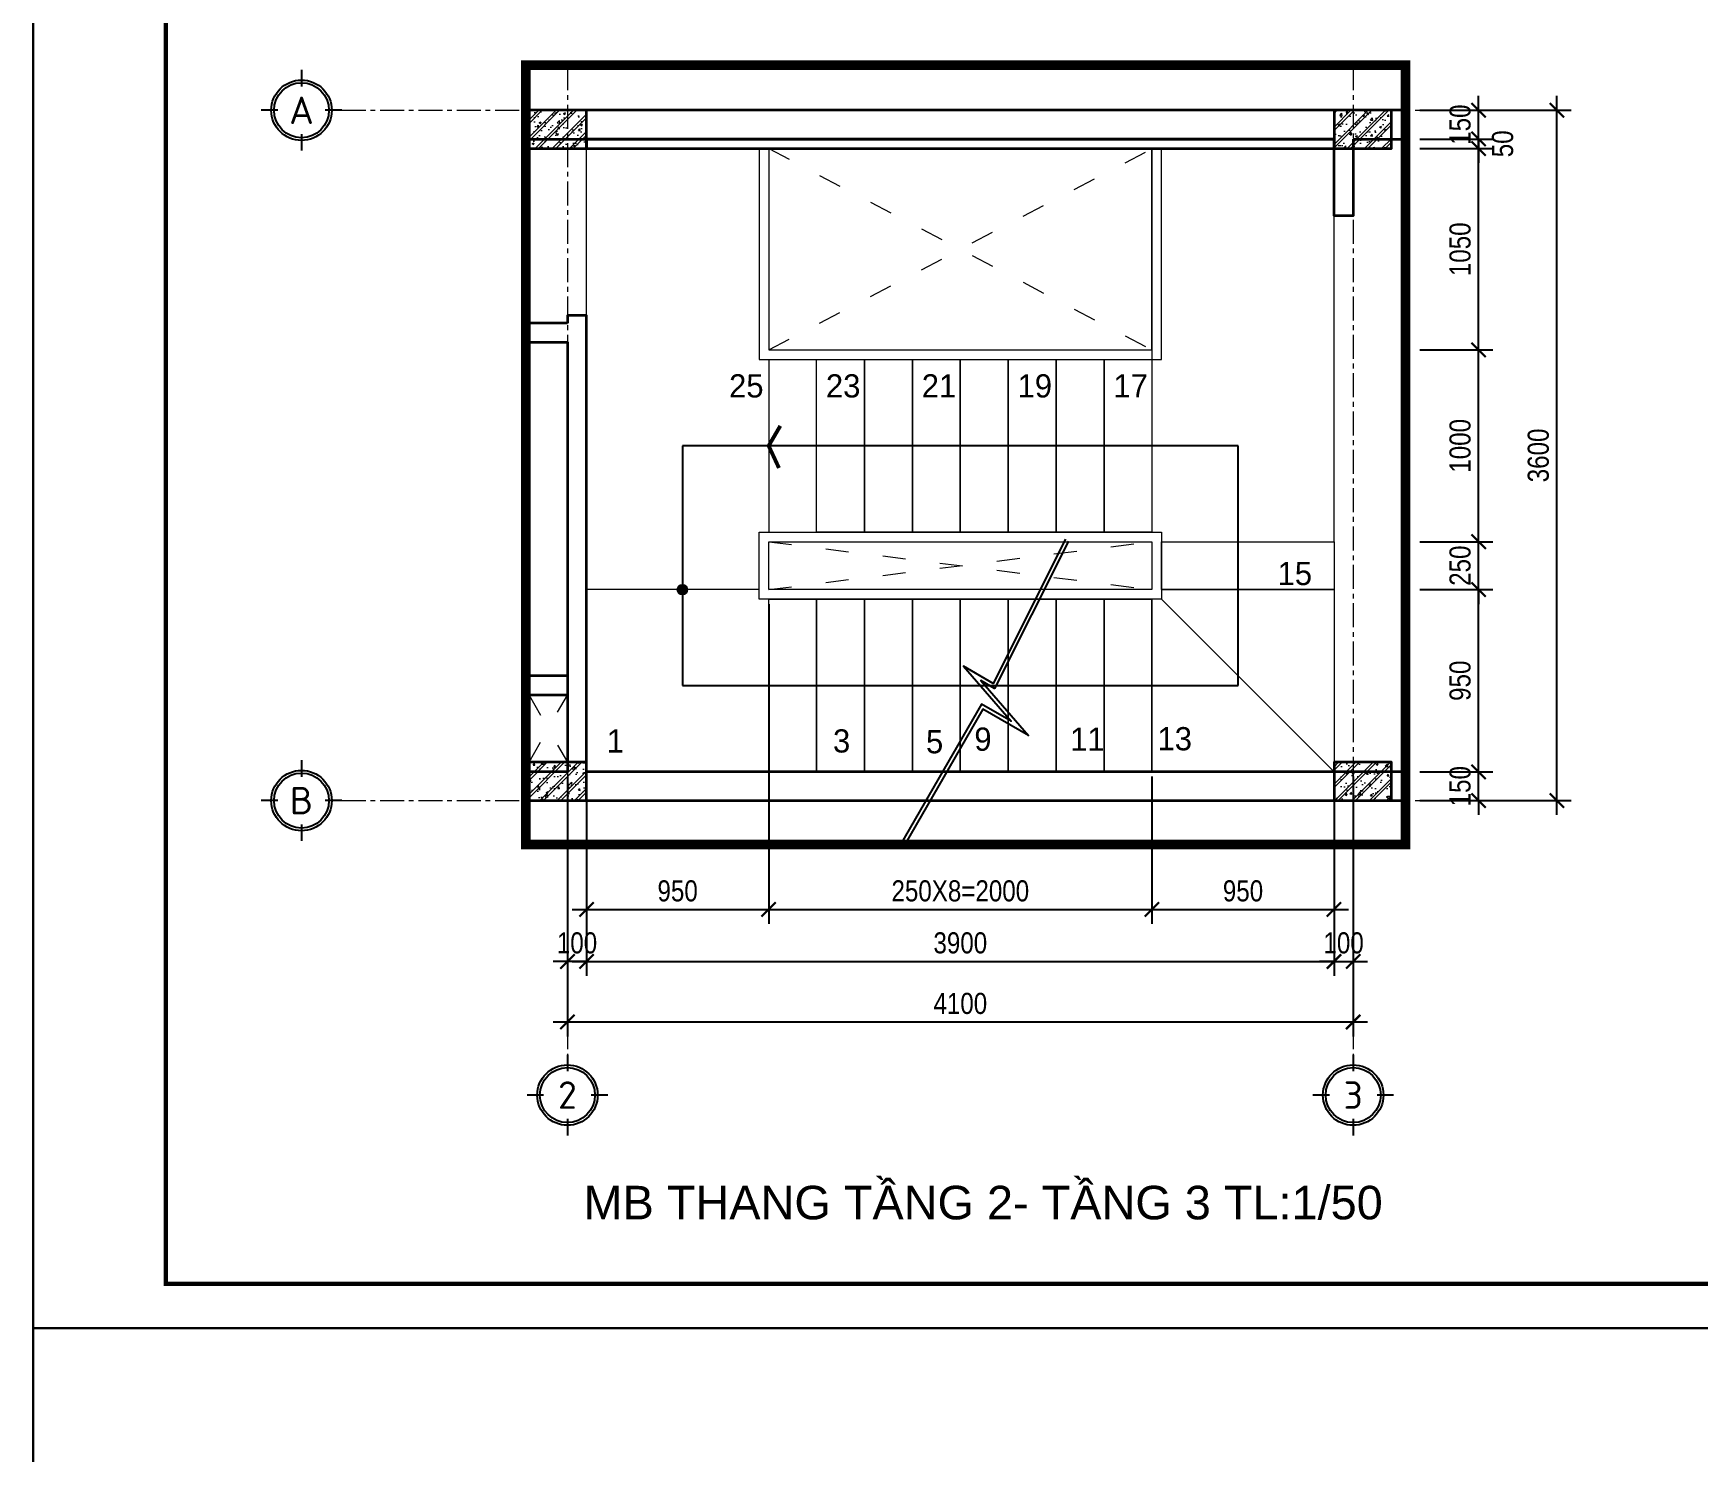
# Model space of a CAD drawing. Header units: inches. Extents: x 236662 to 497023, y -248575 to 81795.
# Drawn here: x 282445 to 291129, y -161604 to -154208 of the extents above; entities that cross this region are included whole.
import ezdxf
from ezdxf.enums import TextEntityAlignment as Align
from ezdxf.xclip import XClip

# ---------------------------------------------------------------- set-up
doc = ezdxf.new("R2010")
doc.units = ezdxf.units.IN
doc.header["$LTSCALE"] = 10
doc.header["$MEASUREMENT"] = 0
for name, pattern in [('ACAD_ISO02W100', [15, 12, -3]), ('ACAD_ISO03W100', [30, 12, -18]), ('CENTER', [2, 1.25, -0.25, 0.25, -0.25]), ('DASHED2', [0.375, 0.25, -0.125])]:
    doc.linetypes.add(name, pattern=pattern)
for name, color, linetype in [('01. HP_TEXT', 9, 'Continuous'), ('07. HP_KY HIEU', 43, 'Continuous'), ('07. HP_KY HIEU @ 1', 43, 'Continuous'), ('08. HP_DIM', 118, 'Continuous'), ('TEXT', 2, 'Continuous')]:
    doc.layers.add(name, color=color, linetype=linetype)
for name, color, linetype, lineweight in [('02. HP_BE TONG', 1, 'Continuous', 35), ('03. HP_TUONG', 2, 'Continuous', 35), ('05. HP_TRUC', 251, 'CENTER', 5), ('06. HP_THAY 1', 134, 'Continuous', 15), ('06. HP_THAY 2', 147, 'Continuous', 13), ('09_HP_HATCH', 8, 'Continuous', 5), ('14. HP_OPENING', 250, 'ACAD_ISO03W100', 5), ('GHICHU', 7, 'Continuous', 9), ('N KHUAT', 8, 'Continuous', 5)]:
    doc.layers.add(name, color=color, linetype=linetype, lineweight=lineweight)
doc.layers.add('Tpl_Bound', color=1, linetype='Continuous', plot=False)
doc.styles.add('AVO', font='VAVOB.TTF')
doc.styles.add('BAOANNOTE', font='arial.ttf', dxfattribs={"width": 0.8})
doc.styles.add('ISOCP50', font='isocpeur.ttf')
doc.styles.get("Standard").update_dxf_attribs({"font": 'arial.ttf'})
doc.styles.add('Tahoma', font='tahoma.ttf')
doc.styles.add('TEXT (none)', font='arial.ttf')
doc.styles.add('text2', font='VHELVCN.TTF')
doc.dimstyles.new('AL-100', dxfattribs={"dimtxt": 220, "dimasz": 150, "dimexe": 150, "dimexo": 150, "dimgap": 80, "dimtad": 1, "dimdec": 0, "dimzin": 9, "dimtxsty": 'text2', "dimblk": 'ARCHTICK', "dimcen": 1, "dimdle": 150, "dimclrd": 256, "dimclre": 256, "dimclrt": 7, "dimadec": 0, "dimazin": 0, "dimtfac": 1, "dimtdec": 0, "dimtix": 1, "dimtmove": 2, "dimatfit": 3, "dimldrblk": 'ARCHTICK', "dimfxl": 1, "dimtolj": 1, "dimtzin": 0, "dimlwd": -1, "dimlwe": -1, "dimarcsym": 0})
doc.dimstyles.new('AL-100 (1-50)', dxfattribs={"dimscale": 0.5, "dimtxt": 220, "dimasz": 150, "dimexe": 150, "dimexo": 150, "dimgap": 80, "dimtad": 1, "dimdec": 0, "dimzin": 9, "dimtxsty": 'text2', "dimblk": 'ARCHTICK', "dimcen": 1, "dimdle": 150, "dimclrd": 256, "dimclre": 256, "dimclrt": 7, "dimadec": 0, "dimazin": 0, "dimtfac": 1, "dimtdec": 0, "dimtix": 1, "dimtmove": 2, "dimatfit": 3, "dimldrblk": 'ARCHTICK', "dimfxl": 1, "dimtolj": 1, "dimtzin": 0, "dimlwd": -1, "dimlwe": -1, "dimarcsym": 0})

# ---------------------------------------------------------------- blocks, each defined once
blk = doc.blocks.new('KHUNG TEN A-3')
at = {"layer": '02. HP_BE TONG', "color": 1, "const_width": 0.5}
blk.add_lwpolyline([(15, 5), (415, 5), (415, 292), (15, 292)], close=True, dxfattribs=at)
at = {"layer": '06. HP_THAY 1'}
blk.add_lwpolyline([(0, 297), (420, 297), (420, 0), (0, 0)], close=True, dxfattribs=at)
at = {"layer": 'Defpoints'}
blk.add_lwpolyline([(0, 0), (420, 0), (420, 297), (0, 297)], close=True, dxfattribs=at)
blk = doc.blocks.new('Level mark - Plan 2')
blk.add_lwpolyline([(12.525, 0.4), (12.525, 3.6), (4.642, 3.6), (4.642, 0.4)], close=True)
at = {"style": 'BAOANNOTE', "flags": 8}
blk.add_attdef('FL%%P0.000', text='', height=2, dxfattribs=at).set_placement((9, 2), align=Align.MIDDLE_CENTER)
blk = doc.blocks.new('_ArchTick')
at = {"color": 0, "linetype": 'ByBlock', "const_width": 0.15}
blk.add_lwpolyline([(-0.5, -0.5), (0.5, 0.5)], dxfattribs=at)
blk = doc.blocks.new('*D1336')
at = {"layer": '08. HP_DIM', "transparency": 16777216}
for p, q in [((-15000, -3750), (-15000, -5072.9)), ((0, -3750), (0, -5072.9)), ((-15150, -4922.9), (150, -4922.9))]:
    blk.add_line(p, q, dxfattribs=at)
at = {"layer": 'Defpoints', "color": 0, "transparency": 16777216}
for p in [(-15000, -3600), (0, -3600), (0, -4922.9)]:
    blk.add_point(p, dxfattribs=at)
at = {"layer": '08. HP_DIM', "transparency": 16777216, "xscale": 150, "yscale": 150, "zscale": 150, "rotation": 180}
blk.add_blockref('_ArchTick', (-15000, -4922.9), dxfattribs=at)
at = {"layer": '08. HP_DIM', "transparency": 16777216, "xscale": 150, "yscale": 150, "zscale": 150}
blk.add_blockref('_ArchTick', (0, -4922.9), dxfattribs=at)
at = {"layer": '08. HP_DIM', "color": 7, "transparency": 16777216, "insert": (-7500, -4730.6), "char_height": 220, "attachment_point": 5, "style": 'text2'}
blk.add_mtext('\\A1;15000', dxfattribs=at)
blk = doc.blocks.new('COT')
at = {"layer": '09_HP_HATCH'}
h = blk.add_hatch(dxfattribs=at)
h.set_pattern_fill('CHAU-01', color=256, scale=15, pattern_type=2)
h.set_pattern_definition([(50, (-55276.965, -37444.2), (107.58903, -9.41282), [11.25, -123.75]), (355, (-55276.97, -37444.2), (-20.8127, 112.82882), [9, -99]), (100.4514, (-55268, -37444.99), (86.7764, 103.41593), [9.56103, -105.17132]), (46.1842, (-55276.97, -37414.2), (160.08616, -24.82785), [16.875, -185.625]), (96.6356, (-55263.62, -37416.27), (140.1994, 146.11768), [14.34154, -157.75695]), (351.1842, (-55276.97, -37414.2), (140.1993, 146.1178), [13.5, -148.5]), (21, (-55261.965, -37421.7), (89.53606, -60.39283), [11.25, -123.75]), (326, (-55261.97, -37421.7), (36.4973, 108.7725), [9, -99]), (71.4514, (-55254.5, -37426.73), (126.0334, 48.37957), [9.56103, -105.17132]), (37.5, (-55276.965, -37444.2), (1.823978, 49.934078), [0, -97.8, 0, -100.5, 0, -99.375]), (7.5, (-55276.965, -37444.2), (39.46043, 59.161757), [0, -57.3, 0, -95.55, 0, -37.875]), (327.5, (-55310.415, -37444.2), (80.073365, -3.38323), [0, -37.5, 0, -117, 0, -155.25]), (317.5, (-55325.415, -37444.2), (87.477925, 15.01575), [0, -48.75, 0, -77.7, 0, -110.25]), (45, (-55276.965, -37444.2), (-45.07806, 45.07806), []), (45, (-55276.965, -37425.827), (-45.07806, 45.07806), [])])
h.paths.add_polyline_path([(0, -200), (300, -200), (300, 0), (0, 0)])
at = {"layer": '02. HP_BE TONG'}
blk.add_lwpolyline([(0, -200), (300, -200), (300, 0), (0, 0)], close=True, dxfattribs=at)
blk = doc.blocks.new('ádasdwdczxzc')
at = {"layer": '03. HP_TUONG'}
for p in [(-15000, 3600), (-9750, 3600), (-5550, 3600), (-300, 3600), (-15000, 200), (-9750, 200), (-5550, 200), (-300, 200)]:
    blk.add_blockref('COT', p, dxfattribs=at)
blk = doc.blocks.new('*D1337')
at = {"layer": '08. HP_DIM', "transparency": 16777216}
for p, q in [((-15000, -3750), (-15000, -4660.7)), ((-9550, -3750), (-9550, -4660.7)), ((-15150, -4510.7), (-9400, -4510.7))]:
    blk.add_line(p, q, dxfattribs=at)
at = {"layer": 'Defpoints', "color": 0, "transparency": 16777216}
for p in [(-15000, -3600), (-9550, -3600), (-9550, -4510.7)]:
    blk.add_point(p, dxfattribs=at)
at = {"layer": '08. HP_DIM', "transparency": 16777216, "xscale": 150, "yscale": 150, "zscale": 150, "rotation": 180}
blk.add_blockref('_ArchTick', (-15000, -4510.7), dxfattribs=at)
at = {"layer": '08. HP_DIM', "transparency": 16777216, "xscale": 150, "yscale": 150, "zscale": 150}
blk.add_blockref('_ArchTick', (-9550, -4510.7), dxfattribs=at)
at = {"layer": '08. HP_DIM', "color": 7, "transparency": 16777216, "insert": (-12275, -4318.3), "char_height": 220, "attachment_point": 5, "style": 'text2'}
blk.add_mtext('\\A1;5450', dxfattribs=at)
blk = doc.blocks.new('*D1338')
at = {"layer": '08. HP_DIM', "transparency": 16777216}
for p, q in [((-9550, -3750), (-9550, -4660.7)), ((-5450, -3750), (-5450, -4660.7)), ((-9700, -4510.7), (-5300, -4510.7))]:
    blk.add_line(p, q, dxfattribs=at)
at = {"layer": 'Defpoints', "color": 0, "transparency": 16777216}
for p in [(-9550, -3600), (-5450, -3600), (-5450, -4510.7)]:
    blk.add_point(p, dxfattribs=at)
at = {"layer": '08. HP_DIM', "transparency": 16777216, "xscale": 150, "yscale": 150, "zscale": 150, "rotation": 180}
blk.add_blockref('_ArchTick', (-9550, -4510.7), dxfattribs=at)
at = {"layer": '08. HP_DIM', "transparency": 16777216, "xscale": 150, "yscale": 150, "zscale": 150}
blk.add_blockref('_ArchTick', (-5450, -4510.7), dxfattribs=at)
at = {"layer": '08. HP_DIM', "color": 7, "transparency": 16777216, "insert": (-7500, -4318.3), "char_height": 220, "attachment_point": 5, "style": 'text2'}
blk.add_mtext('\\A1;4100', dxfattribs=at)
blk = doc.blocks.new('*D1339')
at = {"layer": '08. HP_DIM', "transparency": 16777216}
for p, q in [((-5450, -3750), (-5450, -4660.7)), ((0, -3750), (0, -4660.7)), ((-5600, -4510.7), (150, -4510.7))]:
    blk.add_line(p, q, dxfattribs=at)
at = {"layer": 'Defpoints', "color": 0, "transparency": 16777216}
for p in [(-5450, -3600), (0, -3600), (0, -4510.7)]:
    blk.add_point(p, dxfattribs=at)
at = {"layer": '08. HP_DIM', "transparency": 16777216, "xscale": 150, "yscale": 150, "zscale": 150, "rotation": 180}
blk.add_blockref('_ArchTick', (-5450, -4510.7), dxfattribs=at)
at = {"layer": '08. HP_DIM', "transparency": 16777216, "xscale": 150, "yscale": 150, "zscale": 150}
blk.add_blockref('_ArchTick', (0, -4510.7), dxfattribs=at)
at = {"layer": '08. HP_DIM', "color": 7, "transparency": 16777216, "insert": (-2725, -4318.3), "char_height": 220, "attachment_point": 5, "style": 'text2'}
blk.add_mtext('\\A1;5450', dxfattribs=at)
blk = doc.blocks.new('*D1340')
at = {"layer": '08. HP_DIM', "transparency": 16777216}
for p, q in [((1239.1, 150), (1239.1, -3750)), ((365, 0), (1389.1, 0)), ((365, -3600), (1389.1, -3600))]:
    blk.add_line(p, q, dxfattribs=at)
at = {"layer": 'Defpoints', "color": 0, "transparency": 16777216}
for p in [(215, 0), (215, -3600), (1239.1, -3600)]:
    blk.add_point(p, dxfattribs=at)
at = {"layer": '08. HP_DIM', "transparency": 16777216, "xscale": 150, "yscale": 150, "zscale": 150}
for p, rotation in [((1239.1, 0), 90), ((1239.1, -3600), 270)]:
    blk.add_blockref('_ArchTick', p, dxfattribs=dict(at, rotation=rotation))
at = {"layer": '08. HP_DIM', "color": 7, "transparency": 16777216, "insert": (1046.7, -1880), "char_height": 220, "attachment_point": 5, "rotation": 90, "style": 'text2'}
blk.add_mtext('\\A1;3600', dxfattribs=at)
blk = doc.blocks.new('*D1341')
at = {"layer": '08. HP_DIM', "transparency": 16777216}
for p, q in [((-17549.4, 150), (-17549.4, -3750)), ((-16400, 0), (-17699.4, 0)), ((-16400, -3600), (-17699.4, -3600))]:
    blk.add_line(p, q, dxfattribs=at)
at = {"layer": 'Defpoints', "color": 0, "transparency": 16777216}
for p in [(-16250, 0, 6.3), (-17549.4, -3600), (-16250, -3600, 6.3)]:
    blk.add_point(p, dxfattribs=at)
at = {"layer": '08. HP_DIM', "transparency": 16777216, "xscale": 150, "yscale": 150, "zscale": 150}
for p, rotation in [((-17549.4, 0), 90), ((-17549.4, -3600), 270)]:
    blk.add_blockref('_ArchTick', p, dxfattribs=dict(at, rotation=rotation))
at = {"layer": '08. HP_DIM', "color": 7, "transparency": 16777216, "insert": (-17741.7, -1800), "char_height": 220, "attachment_point": 5, "rotation": 90, "style": 'text2'}
blk.add_mtext('\\A1;3600', dxfattribs=at)
blk = doc.blocks.new('Step Symbol - Metric')
h = blk.add_hatch()
h.set_pattern_fill('_USER', color=0, angle=45, style=0, pattern_type=0)
h.set_pattern_definition([(45, (0, 4), (-0.70711, 0.70711), [])])
h.paths.add_polyline_path([(8, 0), (8, -3), (-3, -3), (-3, 1), (-8, 1), (-8, 4), (0, 4), (0, 0)])
at = {"color": 0}
blk.add_lwpolyline([(8, 0), (0, 0), (0, 4), (-8, 4)], dxfattribs=at)
blk.add_attdef('Step', (2, 2), '', height=3, dxfattribs=at)
blk = doc.blocks.new('grid test1')
at = {"ltscale": 20}
for p, q in [((0, 440), (0, 260)), ((-260, 0), (-440, 0)), ((440, 0), (260, 0)), ((0, -260), (0, -440))]:
    blk.add_line(p, q, dxfattribs=at)
at = {"color": 251, "ltscale": 20, "true_color": 0x636466}
for radius in [330, 300]:
    blk.add_circle((0, 0), radius, dxfattribs=at)
at = {"layer": '01. HP_TEXT', "color": 2, "ltscale": 20, "true_color": 0xf1eb1f, "style": 'ISOCP50'}
blk.add_attdef('GRID', text='', height=300, dxfattribs=at).set_placement((-37, 0), align=Align.MIDDLE_CENTER)
blk = doc.blocks.new('ÁDASDASDFFF')
at = {"layer": '05. HP_TRUC', "ltscale": 10}
for p, q in [((0, 3828.9), (0, -1325.5)), ((4100, 3828.9), (4100, -1325.5)), ((-1177.4, 3600), (5023.2, 3600)), ((-1177.4, 0), (5023.2, 0))]:
    blk.add_line(p, q, dxfattribs=at)
at = {"layer": '07. HP_KY HIEU @ 1', "ltscale": 20}
ref = blk.add_blockref('grid test1', (-1387.6, 3600), dxfattribs=dict(at, xscale=0.477750000078231, yscale=0.477750000078231, zscale=0.477750000078231))
ref.add_attrib('GRID', 'A', dxfattribs={"layer": 'TEXT', "ltscale": 20, "height": 143.3, "style": 'ISOCP50'}).set_placement((-1387.6, 3600), align=Align.MIDDLE_CENTER)
ref = blk.add_blockref('grid test1', (-1387.6, 0), dxfattribs=dict(at, xscale=0.477750000078231, yscale=0.477750000078231, zscale=0.477750000078231))
ref.add_attrib('GRID', 'B', dxfattribs={"layer": 'TEXT', "ltscale": 20, "height": 143.3, "style": 'ISOCP50'}).set_placement((-1387.6, 0), align=Align.MIDDLE_CENTER)
ref = blk.add_blockref('grid test1', (0, -1535.8), dxfattribs=dict(at, xscale=0.477750000078231, yscale=0.477750000078231, zscale=0.477750000078231))
ref.add_attrib('GRID', '2', dxfattribs={"layer": 'TEXT', "ltscale": 20, "height": 143.3, "style": 'ISOCP50'}).set_placement((0, -1535.8), align=Align.MIDDLE_CENTER)
ref = blk.add_blockref('grid test1', (4100, -1535.8), dxfattribs=dict(at, xscale=0.477750000078231, yscale=0.477750000078231, zscale=0.477750000078231))
ref.add_attrib('GRID', '3', dxfattribs={"layer": 'TEXT', "ltscale": 20, "height": 143.3, "style": 'ISOCP50'}).set_placement((4100, -1535.8), align=Align.MIDDLE_CENTER)
blk = doc.blocks.new('*D515')
at = {"layer": '08. HP_DIM', "transparency": 16777216}
for p, q in [((286281.7, -157183.9), (286281.7, -158851.5)), ((285331.7, -158083.9), (285331.7, -158851.5)), ((285256.7, -158776.5), (286356.7, -158776.5))]:
    blk.add_line(p, q, dxfattribs=at)
at = {"layer": 'Defpoints', "color": 0, "transparency": 16777216}
for p in [(286281.7, -157108.9), (285331.7, -158008.9), (286281.7, -158776.5)]:
    blk.add_point(p, dxfattribs=at)
at = {"layer": '08. HP_DIM', "transparency": 16777216, "xscale": 75, "yscale": 75, "zscale": 75, "rotation": 180}
blk.add_blockref('_ArchTick', (285331.7, -158776.5), dxfattribs=at)
at = {"layer": '08. HP_DIM', "transparency": 16777216, "xscale": 75, "yscale": 75, "zscale": 75}
blk.add_blockref('_ArchTick', (286281.7, -158776.5), dxfattribs=at)
at = {"layer": '08. HP_DIM', "color": 7, "transparency": 16777216, "insert": (285806.7, -158680.4), "char_height": 110, "attachment_point": 5, "style": 'text2'}
blk.add_mtext('\\A1;950', dxfattribs=at)
blk = doc.blocks.new('*D516')
at = {"layer": '08. HP_DIM', "transparency": 16777216}
for p, q in [((286281.7, -157183.9), (286281.7, -158851.5)), ((288281.7, -158083.9), (288281.7, -158851.5)), ((286206.7, -158776.5), (288356.7, -158776.5))]:
    blk.add_line(p, q, dxfattribs=at)
at = {"layer": 'Defpoints', "color": 0, "transparency": 16777216}
for p in [(286281.7, -157108.9), (288281.7, -158008.9), (288281.7, -158776.5)]:
    blk.add_point(p, dxfattribs=at)
at = {"layer": '08. HP_DIM', "transparency": 16777216, "xscale": 75, "yscale": 75, "zscale": 75, "rotation": 180}
blk.add_blockref('_ArchTick', (286281.7, -158776.5), dxfattribs=at)
at = {"layer": '08. HP_DIM', "transparency": 16777216, "xscale": 75, "yscale": 75, "zscale": 75}
blk.add_blockref('_ArchTick', (288281.7, -158776.5), dxfattribs=at)
at = {"layer": '08. HP_DIM', "color": 7, "transparency": 16777216, "insert": (287281.7, -158680.4), "char_height": 110, "attachment_point": 5, "style": 'text2'}
blk.add_mtext('\\A1;250X8=2000', dxfattribs=at)
blk = doc.blocks.new('*D517')
at = {"layer": '08. HP_DIM', "transparency": 16777216}
for p, q in [((288281.7, -158083.9), (288281.7, -158851.5)), ((289231.7, -158083.9), (289231.7, -158851.5)), ((288206.7, -158776.5), (289306.7, -158776.5))]:
    blk.add_line(p, q, dxfattribs=at)
at = {"layer": 'Defpoints', "color": 0, "transparency": 16777216}
for p in [(288281.7, -158008.9), (289231.7, -158008.9), (289231.7, -158776.5)]:
    blk.add_point(p, dxfattribs=at)
at = {"layer": '08. HP_DIM', "transparency": 16777216, "xscale": 75, "yscale": 75, "zscale": 75, "rotation": 180}
blk.add_blockref('_ArchTick', (288281.7, -158776.5), dxfattribs=at)
at = {"layer": '08. HP_DIM', "transparency": 16777216, "xscale": 75, "yscale": 75, "zscale": 75}
blk.add_blockref('_ArchTick', (289231.7, -158776.5), dxfattribs=at)
at = {"layer": '08. HP_DIM', "color": 7, "transparency": 16777216, "insert": (288756.7, -158680.4), "char_height": 110, "attachment_point": 5, "style": 'text2'}
blk.add_mtext('\\A1;950', dxfattribs=at)
blk = doc.blocks.new('*D518')
at = {"layer": '08. HP_DIM', "transparency": 16777216}
for p, q in [((285231.7, -158283.9), (285231.7, -159438.5)), ((289331.7, -158283.9), (289331.7, -159438.5)), ((285156.7, -159363.5), (289406.7, -159363.5))]:
    blk.add_line(p, q, dxfattribs=at)
at = {"layer": 'Defpoints', "color": 0, "transparency": 16777216}
for p in [(285231.7, -158208.9), (289331.7, -158208.9), (289331.7, -159363.5)]:
    blk.add_point(p, dxfattribs=at)
at = {"layer": '08. HP_DIM', "transparency": 16777216, "xscale": 75, "yscale": 75, "zscale": 75, "rotation": 180}
blk.add_blockref('_ArchTick', (285231.7, -159363.5), dxfattribs=at)
at = {"layer": '08. HP_DIM', "transparency": 16777216, "xscale": 75, "yscale": 75, "zscale": 75}
blk.add_blockref('_ArchTick', (289331.7, -159363.5), dxfattribs=at)
at = {"layer": '08. HP_DIM', "color": 7, "transparency": 16777216, "insert": (287281.7, -159267.4), "char_height": 110, "attachment_point": 5, "style": 'text2'}
blk.add_mtext('\\A1;4100', dxfattribs=at)
blk = doc.blocks.new('*D519')
at = {"layer": '08. HP_DIM', "transparency": 16777216}
for p, q in [((285331.7, -158083.9), (285331.7, -159122.8)), ((289231.7, -158083.9), (289231.7, -159122.8)), ((285256.7, -159047.8), (289306.7, -159047.8))]:
    blk.add_line(p, q, dxfattribs=at)
at = {"layer": 'Defpoints', "color": 0, "transparency": 16777216}
for p in [(285331.7, -158008.9), (289231.7, -158008.9), (289231.7, -159047.8)]:
    blk.add_point(p, dxfattribs=at)
at = {"layer": '08. HP_DIM', "transparency": 16777216, "xscale": 75, "yscale": 75, "zscale": 75, "rotation": 180}
blk.add_blockref('_ArchTick', (285331.7, -159047.8), dxfattribs=at)
at = {"layer": '08. HP_DIM', "transparency": 16777216, "xscale": 75, "yscale": 75, "zscale": 75}
blk.add_blockref('_ArchTick', (289231.7, -159047.8), dxfattribs=at)
at = {"layer": '08. HP_DIM', "color": 7, "transparency": 16777216, "insert": (287281.7, -158951.6), "char_height": 110, "attachment_point": 5, "style": 'text2'}
blk.add_mtext('\\A1;3900', dxfattribs=at)
blk = doc.blocks.new('*D520')
at = {"layer": '08. HP_DIM', "transparency": 16777216}
for p, q in [((285231.7, -158083.9), (285231.7, -159122.8)), ((285331.7, -158083.9), (285331.7, -159122.8)), ((285231.7, -159047.8), (285156.7, -159047.8)), ((285331.7, -159047.8), (285231.7, -159047.8)), ((285331.7, -159047.8), (285406.7, -159047.8))]:
    blk.add_line(p, q, dxfattribs=at)
at = {"layer": 'Defpoints', "color": 0, "transparency": 16777216}
for p in [(285231.7, -158008.9), (285331.7, -158008.9), (285231.7, -159047.8)]:
    blk.add_point(p, dxfattribs=at)
at = {"layer": '08. HP_DIM', "transparency": 16777216, "xscale": 75, "yscale": 75, "zscale": 75}
blk.add_blockref('_ArchTick', (285231.7, -159047.8), dxfattribs=at)
at = {"layer": '08. HP_DIM', "transparency": 16777216, "xscale": 75, "yscale": 75, "zscale": 75, "rotation": 180}
blk.add_blockref('_ArchTick', (285331.7, -159047.8), dxfattribs=at)
at = {"layer": '08. HP_DIM', "color": 7, "transparency": 16777216, "insert": (285281.7, -158951.6), "char_height": 110, "attachment_point": 5, "style": 'text2'}
blk.add_mtext('\\A1;100', dxfattribs=at)
blk = doc.blocks.new('*D521')
at = {"layer": '08. HP_DIM', "transparency": 16777216}
for p, q in [((289231.7, -158083.9), (289231.7, -159122.8)), ((289331.7, -158083.9), (289331.7, -159122.8)), ((289231.7, -159047.8), (289156.7, -159047.8)), ((289231.7, -159047.8), (289331.7, -159047.8)), ((289331.7, -159047.8), (289406.7, -159047.8))]:
    blk.add_line(p, q, dxfattribs=at)
at = {"layer": 'Defpoints', "color": 0, "transparency": 16777216}
for p in [(289231.7, -158008.9), (289331.7, -158008.9), (289331.7, -159047.8)]:
    blk.add_point(p, dxfattribs=at)
at = {"layer": '08. HP_DIM', "transparency": 16777216, "xscale": 75, "yscale": 75, "zscale": 75}
blk.add_blockref('_ArchTick', (289231.7, -159047.8), dxfattribs=at)
at = {"layer": '08. HP_DIM', "transparency": 16777216, "xscale": 75, "yscale": 75, "zscale": 75, "rotation": 180}
blk.add_blockref('_ArchTick', (289331.7, -159047.8), dxfattribs=at)
at = {"layer": '08. HP_DIM', "color": 7, "transparency": 16777216, "insert": (289281.7, -158951.6), "char_height": 110, "attachment_point": 5, "style": 'text2'}
blk.add_mtext('\\A1;100', dxfattribs=at)
blk = doc.blocks.new('*D522')
at = {"layer": '08. HP_DIM', "transparency": 16777216}
for p, q in [((289680.1, -158058.9), (290061, -158058.9)), ((289986, -158058.9), (289986, -157983.9)), ((289986, -158208.9), (289986, -158058.9)), ((289680.1, -158208.9), (290061, -158208.9)), ((289986, -158208.9), (289986, -158283.9))]:
    blk.add_line(p, q, dxfattribs=at)
at = {"layer": 'Defpoints', "color": 0, "transparency": 16777216}
for p in [(289605.1, -158058.9), (289986, -158058.9), (289605.1, -158208.9)]:
    blk.add_point(p, dxfattribs=at)
at = {"layer": '08. HP_DIM', "transparency": 16777216, "xscale": 75, "yscale": 75, "zscale": 75}
for p, rotation in [((289986, -158058.9), 270), ((289986, -158208.9), 90)]:
    blk.add_blockref('_ArchTick', p, dxfattribs=dict(at, rotation=rotation))
at = {"layer": '08. HP_DIM', "color": 7, "transparency": 16777216, "insert": (289889.8, -158133.9), "char_height": 110, "attachment_point": 5, "rotation": 90, "style": 'text2'}
blk.add_mtext('\\A1;150', dxfattribs=at)
blk = doc.blocks.new('*D523')
at = {"layer": '08. HP_DIM', "transparency": 16777216}
for p, q in [((289986, -158133.9), (289986, -157033.9)), ((289680.1, -157108.9), (290061, -157108.9)), ((289680.1, -158058.9), (290061, -158058.9))]:
    blk.add_line(p, q, dxfattribs=at)
at = {"layer": 'Defpoints', "color": 0, "transparency": 16777216}
for p in [(289605.1, -157108.9), (289986, -157108.9), (289605.1, -158058.9)]:
    blk.add_point(p, dxfattribs=at)
at = {"layer": '08. HP_DIM', "transparency": 16777216, "xscale": 75, "yscale": 75, "zscale": 75}
for p, rotation in [((289986, -157108.9), 90), ((289986, -158058.9), 270)]:
    blk.add_blockref('_ArchTick', p, dxfattribs=dict(at, rotation=rotation))
at = {"layer": '08. HP_DIM', "color": 7, "transparency": 16777216, "insert": (289889.8, -157583.9), "char_height": 110, "attachment_point": 5, "rotation": 90, "style": 'text2'}
blk.add_mtext('\\A1;950', dxfattribs=at)
blk = doc.blocks.new('*D524')
at = {"layer": '08. HP_DIM', "transparency": 16777216}
for p, q in [((289986, -156858.9), (289986, -156783.9)), ((289680.1, -156858.9), (290061, -156858.9)), ((289986, -157108.9), (289986, -156858.9)), ((289680.1, -157108.9), (290061, -157108.9)), ((289986, -157108.9), (289986, -157183.9))]:
    blk.add_line(p, q, dxfattribs=at)
at = {"layer": 'Defpoints', "color": 0, "transparency": 16777216}
for p in [(289605.1, -156858.9), (289986, -156858.9), (289605.1, -157108.9)]:
    blk.add_point(p, dxfattribs=at)
at = {"layer": '08. HP_DIM', "transparency": 16777216, "xscale": 75, "yscale": 75, "zscale": 75}
for p, rotation in [((289986, -156858.9), 270), ((289986, -157108.9), 90)]:
    blk.add_blockref('_ArchTick', p, dxfattribs=dict(at, rotation=rotation))
at = {"layer": '08. HP_DIM', "color": 7, "transparency": 16777216, "insert": (289889.8, -156983.9), "char_height": 110, "attachment_point": 5, "rotation": 90, "style": 'text2'}
blk.add_mtext('\\A1;250', dxfattribs=at)
blk = doc.blocks.new('*D525')
at = {"layer": '08. HP_DIM', "transparency": 16777216}
for p, q in [((289986, -156933.9), (289986, -155783.9)), ((289680.1, -155858.9), (290061, -155858.9)), ((289680.1, -156858.9), (290061, -156858.9))]:
    blk.add_line(p, q, dxfattribs=at)
at = {"layer": 'Defpoints', "color": 0, "transparency": 16777216}
for p in [(289605.1, -155858.9), (289986, -155858.9), (289605.1, -156858.9)]:
    blk.add_point(p, dxfattribs=at)
at = {"layer": '08. HP_DIM', "transparency": 16777216, "xscale": 75, "yscale": 75, "zscale": 75}
for p, rotation in [((289986, -155858.9), 90), ((289986, -156858.9), 270)]:
    blk.add_blockref('_ArchTick', p, dxfattribs=dict(at, rotation=rotation))
at = {"layer": '08. HP_DIM', "color": 7, "transparency": 16777216, "insert": (289889.8, -156358.9), "char_height": 110, "attachment_point": 5, "rotation": 90, "style": 'text2'}
blk.add_mtext('\\A1;1000', dxfattribs=at)
blk = doc.blocks.new('*D526')
at = {"layer": '08. HP_DIM', "transparency": 16777216}
for p, q in [((289986, -155933.9), (289986, -154733.9)), ((289680.1, -154808.9), (290061, -154808.9)), ((289680.1, -155858.9), (290061, -155858.9))]:
    blk.add_line(p, q, dxfattribs=at)
at = {"layer": 'Defpoints', "color": 0, "transparency": 16777216}
for p in [(289605.1, -154808.9), (289986, -154808.9), (289605.1, -155858.9)]:
    blk.add_point(p, dxfattribs=at)
at = {"layer": '08. HP_DIM', "transparency": 16777216, "xscale": 75, "yscale": 75, "zscale": 75}
for p, rotation in [((289986, -154808.9), 90), ((289986, -155858.9), 270)]:
    blk.add_blockref('_ArchTick', p, dxfattribs=dict(at, rotation=rotation))
at = {"layer": '08. HP_DIM', "color": 7, "transparency": 16777216, "insert": (289889.8, -155333.9), "char_height": 110, "attachment_point": 5, "rotation": 90, "style": 'text2'}
blk.add_mtext('\\A1;1050', dxfattribs=at)
blk = doc.blocks.new('*D527')
at = {"layer": '08. HP_DIM', "transparency": 16777216}
for p, q in [((289986, -154608.9), (289986, -154533.9)), ((289680.1, -154608.9), (290061, -154608.9)), ((289986, -154758.9), (289986, -154608.9)), ((289680.1, -154758.9), (290061, -154758.9)), ((289986, -154758.9), (289986, -154833.9))]:
    blk.add_line(p, q, dxfattribs=at)
at = {"layer": 'Defpoints', "color": 0, "transparency": 16777216}
for p in [(289605.1, -154608.9), (289986, -154608.9), (289605.1, -154758.9)]:
    blk.add_point(p, dxfattribs=at)
at = {"layer": '08. HP_DIM', "transparency": 16777216, "xscale": 75, "yscale": 75, "zscale": 75}
for p, rotation in [((289986, -154608.9), 270), ((289986, -154758.9), 90)]:
    blk.add_blockref('_ArchTick', p, dxfattribs=dict(at, rotation=rotation))
at = {"layer": '08. HP_DIM', "color": 7, "transparency": 16777216, "insert": (289889.8, -154683.9), "char_height": 110, "attachment_point": 5, "rotation": 90, "style": 'text2'}
blk.add_mtext('\\A1;150', dxfattribs=at)
blk = doc.blocks.new('*D528')
at = {"layer": '08. HP_DIM', "transparency": 16777216}
for p, q in [((289680.1, -154758.9), (290061, -154758.9)), ((289986, -154758.9), (289986, -154683.9)), ((289986, -154808.9), (289986, -154758.9)), ((289680.1, -154808.9), (290061, -154808.9)), ((289986, -154808.9), (289986, -154883.9))]:
    blk.add_line(p, q, dxfattribs=at)
at = {"layer": 'Defpoints', "color": 0, "transparency": 16777216}
for p in [(289605.1, -154758.9), (289986, -154758.9), (289605.1, -154808.9)]:
    blk.add_point(p, dxfattribs=at)
at = {"layer": '08. HP_DIM', "transparency": 16777216, "xscale": 75, "yscale": 75, "zscale": 75}
for p, rotation in [((289986, -154758.9), 270), ((289986, -154808.9), 90)]:
    blk.add_blockref('_ArchTick', p, dxfattribs=dict(at, rotation=rotation))
at = {"layer": '08. HP_DIM', "color": 7, "transparency": 16777216, "insert": (290111.8, -154783.9), "char_height": 110, "attachment_point": 5, "rotation": 90, "style": 'text2'}
blk.add_mtext('\\A1;50', dxfattribs=at)
blk = doc.blocks.new('*D529')
at = {"layer": '08. HP_DIM', "transparency": 16777216}
for p, q in [((290394.2, -158283.9), (290394.2, -154533.9)), ((289680.1, -154608.9), (290469.2, -154608.9)), ((289680.1, -158208.9), (290469.2, -158208.9))]:
    blk.add_line(p, q, dxfattribs=at)
at = {"layer": 'Defpoints', "color": 0, "transparency": 16777216}
for p in [(289605.1, -154608.9), (290394.2, -154608.9), (289605.1, -158208.9)]:
    blk.add_point(p, dxfattribs=at)
at = {"layer": '08. HP_DIM', "transparency": 16777216, "xscale": 75, "yscale": 75, "zscale": 75}
for p, rotation in [((290394.2, -154608.9), 90), ((290394.2, -158208.9), 270)]:
    blk.add_blockref('_ArchTick', p, dxfattribs=dict(at, rotation=rotation))
at = {"layer": '08. HP_DIM', "color": 7, "transparency": 16777216, "insert": (290298, -156408.9), "char_height": 110, "attachment_point": 5, "rotation": 90, "style": 'text2'}
blk.add_mtext('\\A1;3600', dxfattribs=at)
blk = doc.blocks.new('mb tang 2')
at = {"layer": '07. HP_KY HIEU'}
h = blk.add_hatch(color=256, dxfattribs=at)
h.dxf.hatch_style = 1
edge = h.paths.add_edge_path()
edge.add_arc((-8950, -2500), 25, 0, 360)
at = {"layer": '03. HP_TUONG'}
blk.add_line((-10100, -1110), (-10100, -1210), dxfattribs=at)
for points in [[(-16250, -250), (-16150, -350), (-15900, -350), (-15900, 0), (-16250, 0), (-16250, -250)], [(-15900, 0), (-15000, 0), (-15000, -100), (-15900, -100)], [(-9450, -200), (-5550, -200), (-5550, -150), (-9450, -150)], [(-16250, -2500), (-16150, -2400), (-15900, -2400), (-15900, -2750), (-16250, -2750), (-16250, -2500)], [(-16200, -3600), (-15000, -3600), (-15000, -3450), (-16200, -3450)]]:
    blk.add_lwpolyline(points, close=True, dxfattribs=at)
for points in [[(-11000, -3450), (-14900, -3450), (-14900, -2935), (-15000, -2935), (-15000, -3600), (0, -3600), (0, 0), (-15000, 0), (-15000, -509.2), (-14900, -509.2), (-14900, -150), (-5550, -150)], [(-5450, -150), (-150, -150), (-150, -3450), (-9450, -3450)], [(-5450, -150), (-5450, -550), (-5550, -550), (-5550, -150)], [(-10800, -1210), (-10800, -1110), (-11600, -1110), (-11600, -1210), (-11000, -1210)], [(-9550, -1110), (-10100, -1110)], [(-9450, -1110), (-9450, -1110), (-9450, -1070), (-9550, -1070), (-9550, -1110)], [(-9450, -3450), (-9450, -1110)], [(-11000, -3450), (-11000, -1210)], [(-10900, -3450), (-10900, -1210), (-10800, -1210)], [(-10100, -1210), (-9550, -1210), (-9550, -3450)], [(-9550, -2950), (-9850, -2950), (-9850, -3450)], [(-9550, -3050), (-9750, -3050), (-9750, -3450)], [(-9550, -3450), (-10900, -3450)]]:
    blk.add_lwpolyline(points, dxfattribs=at)
at = {"layer": '06. HP_THAY 1'}
for points in [[(-8550, -200), (-8550, -1300), (-6450, -1300), (-6450, -200)], [(-8500, -200), (-8500, -1250), (-6500, -1250), (-6500, -200)]]:
    blk.add_lwpolyline(points, dxfattribs=at)
for points in [[(-16150, -350), (-16050, -350), (-16050, -2400), (-16150, -2400)], [(-8550, -2200), (-6450, -2200), (-6450, -2550), (-8550, -2550)], [(-8500, -2250), (-6500, -2250), (-6500, -2500), (-8500, -2500)], [(-16150, -2750), (-16050, -2750), (-16050, -3450), (-16150, -3450)]]:
    blk.add_lwpolyline(points, close=True, dxfattribs=at)
at = {"layer": '06. HP_THAY 2'}
for p, q in [((-9450, -1070), (-9450, -150)), ((-8500, -1300), (-8500, -2200)), ((-6450, -2550), (-5550, -3450))]:
    blk.add_line(p, q, dxfattribs=at)
for points in [[(-650, -150), (-550, -150), (-550, -1100), (-150, -1100), (-150, -1200), (-650, -1200)], [(-6450, -2250), (-5550, -2250), (-5550, -200), (-6500, -200), (-6500, -2200), (-6450, -2200)], [(-15000, -509.2), (-14900, -509.2), (-14900, -2935), (-15000, -2935)], [(-10800, -1110), (-10100, -1110), (-10100, -1210), (-10800, -1210)], [(-8250, -2200), (-8250, -1300), (-8000, -1300), (-8000, -2200)], [(-8000, -2200), (-8000, -1300), (-7750, -1300), (-7750, -2200)], [(-7750, -2200), (-7750, -1300), (-7500, -1300), (-7500, -2200)], [(-7500, -2200), (-7500, -1300), (-7250, -1300), (-7250, -2200)], [(-7250, -2200), (-7250, -1300), (-7000, -1300), (-7000, -2200)], [(-7000, -2200), (-7000, -1300), (-6750, -1300), (-6750, -2200)], [(-6750, -2200), (-6750, -1300), (-6500, -1300), (-6500, -2200)], [(-6450, -2250), (-5550, -2250), (-5550, -2500), (-6450, -2500)], [(-8500, -3450), (-8500, -2550), (-8250, -2550), (-8250, -3450)], [(-8250, -3450), (-8250, -2550), (-8000, -2550), (-8000, -3450)], [(-8000, -3450), (-8000, -2550), (-7750, -2550), (-7750, -3450)], [(-7750, -3450), (-7750, -2550), (-7500, -2550), (-7500, -3450)], [(-7500, -3450), (-7500, -2550), (-7250, -2550), (-7250, -3450)], [(-7250, -3450), (-7250, -2550), (-7000, -2550), (-7000, -3450)], [(-7000, -3450), (-7000, -2550), (-6750, -2550), (-6750, -3450)], [(-6750, -3450), (-6750, -2550), (-6500, -2550), (-6500, -3450)]]:
    blk.add_lwpolyline(points, close=True, dxfattribs=at)
for points in [[(-8550, -2500), (-9450, -2500), (-9450, -3450), (-8500, -3450), (-8500, -2550)], [(-6450, -2500), (-5550, -2500), (-5550, -3450), (-6500, -3450), (-6500, -2550)], [(-6450, -2500), (-6450, -2550), (-6500, -2550)]]:
    blk.add_lwpolyline(points, dxfattribs=at)
at = {"layer": '07. HP_KY HIEU', "linetype": 'DASHED2'}
blk.add_lwpolyline([(-8950, -1750), (-8950, -3000), (-6050, -3000), (-6050, -1750)], close=True, dxfattribs=at)
at = {"layer": '07. HP_KY HIEU'}
for points in [[(-6951.7, -2237.3), (-7328.1, -2989.1), (-7483.3, -2899.5), (-7234.9, -3186.1), (-7390.1, -3096.5), (-7859.8, -3910.1)], [(-6935, -2246.9), (-7321, -3015.5), (-7393.4, -2973.7), (-7145, -3260.3), (-7383, -3122.9), (-7843.1, -3919.7)]]:
    blk.add_lwpolyline(points, dxfattribs=at)
blk.add_circle((-8950, -2500), 25, dxfattribs=at)
at = {"layer": '14. HP_OPENING'}
for p, q in [((-550, -150), (-150, -1100)), ((-550, -1100), (-150, -150)), ((-8500, -200), (-6500, -1250)), ((-8500, -1250), (-6500, -200)), ((-8500, -2250), (-6500, -2500)), ((-8500, -2500), (-6500, -2250)), ((-9750, -3050), (-9550, -3400)), ((-9750, -3400), (-9550, -3050))]:
    blk.add_line(p, q, dxfattribs=at)
at = {"layer": 'N KHUAT', "linetype": 'Continuous', "const_width": 20}
blk.add_lwpolyline([(-8446.4, -1865.5), (-8500, -1750), (-8439.4, -1646)], dxfattribs=at)
ref = blk.add_blockref('Level mark - Plan 2', (-13792.3, -1043.2), dxfattribs=dict(xscale=100, yscale=100, zscale=100))
ref.add_attrib('FL%%P0.000', 'FL:+4.100', dxfattribs={"height": 100, "style": 'BAOANNOTE'}).set_placement((-12892.3, -843.2), align=Align.MIDDLE_CENTER)
ref = blk.add_blockref('Level mark - Plan 2', (-3905.9, -1547.2), dxfattribs=dict(xscale=100, yscale=100, zscale=100))
ref.add_attrib('FL%%P0.000', 'FL:+2.624', dxfattribs={"height": 100, "style": 'BAOANNOTE'}).set_placement((-3005.9, -1347.2), align=Align.MIDDLE_CENTER)
ref = blk.add_blockref('Level mark - Plan 2', (-11101.2, -2678.9, 312.3), dxfattribs=dict(xscale=100, yscale=100, zscale=100))
ref.add_attrib('FL%%P0.000', 'FL:+4.070', dxfattribs={"height": 100, "style": 'BAOANNOTE'}).set_placement((-10201.2, -2478.9, 312.3), align=Align.MIDDLE_CENTER)
at = {"layer": '07. HP_KY HIEU @ 1'}
ref = blk.add_blockref('Step Symbol - Metric', (-10425, -1210), dxfattribs=dict(at, xscale=-12.50000000000002, yscale=12.50000000000002, zscale=12.5, rotation=90))
ref.add_attrib('Step', '50', (-10443.4, -1324.3), dxfattribs={"layer": '0', "color": 7, "height": 75, "rotation": 90, "style": 'Tahoma'})
ref = blk.add_blockref('Step Symbol - Metric', (-15000, -1774.3), dxfattribs=dict(at, xscale=-12.5, yscale=12.5, zscale=12.5))
ref.add_attrib('Step', '50', (-15114.3, -1755.9), dxfattribs={"layer": '0', "color": 7, "height": 75, "style": 'Tahoma'})
at = {"layer": '08. HP_DIM'}
blk.add_blockref('ádasdwdczxzc', (0, -3600), dxfattribs=at)
at = {"layer": '01. HP_TEXT', "style": 'TEXT (none)'}
for s, height, p in [('P. NGỦ 1 ', 159.88, (-13408.6, -574.3)), ('P. SINH HOẠT CHUNG ', 159.876, (-4381.3, -1128.1)), ('WC2', 159.88, (-10487.1, -2239.1))]:
    blk.add_text(s, height=height, dxfattribs=at).set_placement(p)
blk.add_text('BAN CÔNG', height=159.88, rotation=90, dxfattribs=at).set_placement((-15540.5, -2487.3))
at = {"layer": 'GHICHU', "color": 0, "linetype": 'Continuous', "style": 'AVO'}
for s, p in [('25', (-8706.7, -1497.8)), ('23', (-8201.3, -1497.8)), ('21', (-7701.3, -1497.8)), ('19', (-7201.3, -1497.8)), ('17', (-6701.3, -1497.8)), ('15', (-5844.7, -2476.2)), ('1', (-9344.9, -3349.4)), ('3', (-8164.4, -3349.4)), ('5', (-7679.1, -3353.5)), ('9', (-7426.8, -3340.1)), ('11', (-6926.8, -3340.1)), ('13', (-6471.2, -3337.9))]:
    blk.add_text(s, height=121, dxfattribs=at).set_placement(p)
at = {"layer": '08. HP_DIM'}
dim = blk.add_linear_dim(base=(-17549.4, -3600, -6.3), p1=(-16250, 0), p2=(-16250, -3600), angle=90, dimstyle='AL-100', dxfattribs=at)
dim.commit()
dim.dimension.update_dxf_attribs({"geometry": '*D1341', "text_midpoint": (-17741.7, -1800, -6.3)})
dim = blk.add_linear_dim(base=(1239.1, -3600), p1=(215, 0), p2=(215, -3600), angle=90, dimstyle='AL-100', dxfattribs=at)
dim.commit()
dim.dimension.update_dxf_attribs({"geometry": '*D1340', "text_midpoint": (1046.7, -1880), "dimtype": 128})
for base, p1, p2, picture, middle in [((0, -4922.9), (-15000, -3600), (0, -3600), '*D1336', (-7500, -4730.6)), ((-9550, -4510.7), (-15000, -3600), (-9550, -3600), '*D1337', (-12275, -4318.3)), ((-5450, -4510.7), (-9550, -3600), (-5450, -3600), '*D1338', (-7500, -4318.3)), ((0, -4510.7), (-5450, -3600), (0, -3600), '*D1339', (-2725, -4318.3))]:
    dim = blk.add_linear_dim(base=base, p1=p1, p2=p2, dimstyle='AL-100', dxfattribs=at)
    dim.commit()
    dim.dimension.update_dxf_attribs({"geometry": picture, "text_midpoint": middle})

msp = doc.modelspace()

# ---------------------------------------------------------------- linework, layer by layer
at = {"layer": '07. HP_KY HIEU', "linetype": 'ACAD_ISO02W100', "ltscale": 5, "const_width": 50}
msp.add_lwpolyline([(285014.3, -154373.9), (289605.1, -154373.9), (289605.1, -158437.3), (285014.3, -158437.3)], close=True, dxfattribs=at)
at = {"layer": 'Tpl_Bound', "color": 1}
for points in [[(282444.6, -160959.6), (282444.6, -147262.5), (301919.7, -147262.5), (301919.7, -160959.6)], [(282444.6, -186454.4), (282444.6, -160959.6), (300375.7, -160959.6), (300375.7, -186454.4)]]:
    msp.add_lwpolyline(points, close=True, dxfattribs=at)

# ---------------------------------------------------------------- block references
at = {"color": 1, "xscale": 46.11803282630688, "yscale": 46.11803282630688, "zscale": 46.11803282630688}
msp.add_blockref('KHUNG TEN A-3', (282444.6, -160959.6, -154.9), dxfattribs=at)
ref = msp.add_blockref('mb tang 2', (294781.7, -154608.9))
XClip(ref).set_block_clipping_path([(-9767.3957038306, -3828.3655238424), (-5176.5976028017, 235.0251188958)])
at = {"color": 1, "extrusion": (-2.60012e-09, -0.006863, 0.999976), "xscale": 60.37411910564994, "yscale": 60.37411910564994, "zscale": 60.37411910564994, "rotation": 269.9999565870517}
msp.add_blockref('KHUNG TEN A-3', (282444.6, -160956.9, 949.9), dxfattribs=at)
at = {"layer": '08. HP_DIM'}
msp.add_blockref('ÁDASDASDFFF', (285231.7, -158208.9), dxfattribs=at)

# ---------------------------------------------------------------- texts
at = {"layer": '01. HP_TEXT', "style": 'TEXT (none)'}
msp.add_text('MB THANG TẦNG 2- TẦNG 3 TL:1/50', height=175, dxfattribs=at).set_placement((285315.8, -160392.8, -71.6))

# ---------------------------------------------------------------- dimensions: what is measured, and where the dimension line sits
at = {"layer": '08. HP_DIM'}
for base, p1, p2, picture, middle in [((289986, -154608.9), (289605.1, -154758.9), (289605.1, -154608.9), '*D527', (289889.8, -154683.9)), ((290394.2, -154608.9), (289605.1, -158208.9), (289605.1, -154608.9), '*D529', (290298, -156408.9)), ((289986, -154808.9), (289605.1, -155858.9), (289605.1, -154808.9), '*D526', (289889.8, -155333.9)), ((289986, -155858.9), (289605.1, -156858.9), (289605.1, -155858.9), '*D525', (289889.8, -156358.9)), ((289986, -156858.9), (289605.1, -157108.9), (289605.1, -156858.9), '*D524', (289889.8, -156983.9)), ((289986, -157108.9), (289605.1, -158058.9), (289605.1, -157108.9), '*D523', (289889.8, -157583.9)), ((289986, -158058.9), (289605.1, -158208.9), (289605.1, -158058.9), '*D522', (289889.8, -158133.9))]:
    dim = msp.add_linear_dim(base=base, p1=p1, p2=p2, angle=90, dimstyle='AL-100 (1-50)', dxfattribs=at)
    dim.commit()
    dim.dimension.update_dxf_attribs({"geometry": picture, "text_midpoint": middle})
dim = msp.add_linear_dim(base=(289986, -154758.9), p1=(289605.1, -154808.9), p2=(289605.1, -154758.9), angle=90, dimstyle='AL-100 (1-50)', dxfattribs=at)
dim.commit()
dim.dimension.update_dxf_attribs({"geometry": '*D528', "text_midpoint": (290111.8, -154783.9), "dimtype": 160})
for base, p1, p2, picture, middle in [((286281.7, -158776.5), (285331.7, -158008.9), (286281.7, -157108.9), '*D515', (285806.7, -158680.4)), ((285231.7, -159047.8), (285331.7, -158008.9), (285231.7, -158008.9), '*D520', (285281.7, -158951.6)), ((289231.7, -159047.8), (285331.7, -158008.9), (289231.7, -158008.9), '*D519', (287281.7, -158951.6)), ((289231.7, -158776.5), (288281.7, -158008.9), (289231.7, -158008.9), '*D517', (288756.7, -158680.4)), ((289331.7, -159047.8), (289231.7, -158008.9), (289331.7, -158008.9), '*D521', (289281.7, -158951.6)), ((289331.7, -159363.5), (285231.7, -158208.9), (289331.7, -158208.9), '*D518', (287281.7, -159267.4))]:
    dim = msp.add_linear_dim(base=base, p1=p1, p2=p2, dimstyle='AL-100 (1-50)', dxfattribs=at)
    dim.commit()
    dim.dimension.update_dxf_attribs({"geometry": picture, "text_midpoint": middle})
dim = msp.add_linear_dim(base=(288281.7, -158776.5), p1=(286281.7, -157108.9), p2=(288281.7, -158008.9), text='250X8=<>', dimstyle='AL-100 (1-50)', dxfattribs=at)
dim.commit()
dim.dimension.update_dxf_attribs({"geometry": '*D516', "text_midpoint": (287281.7, -158680.4)})

doc.saveas('drawing.dxf')
